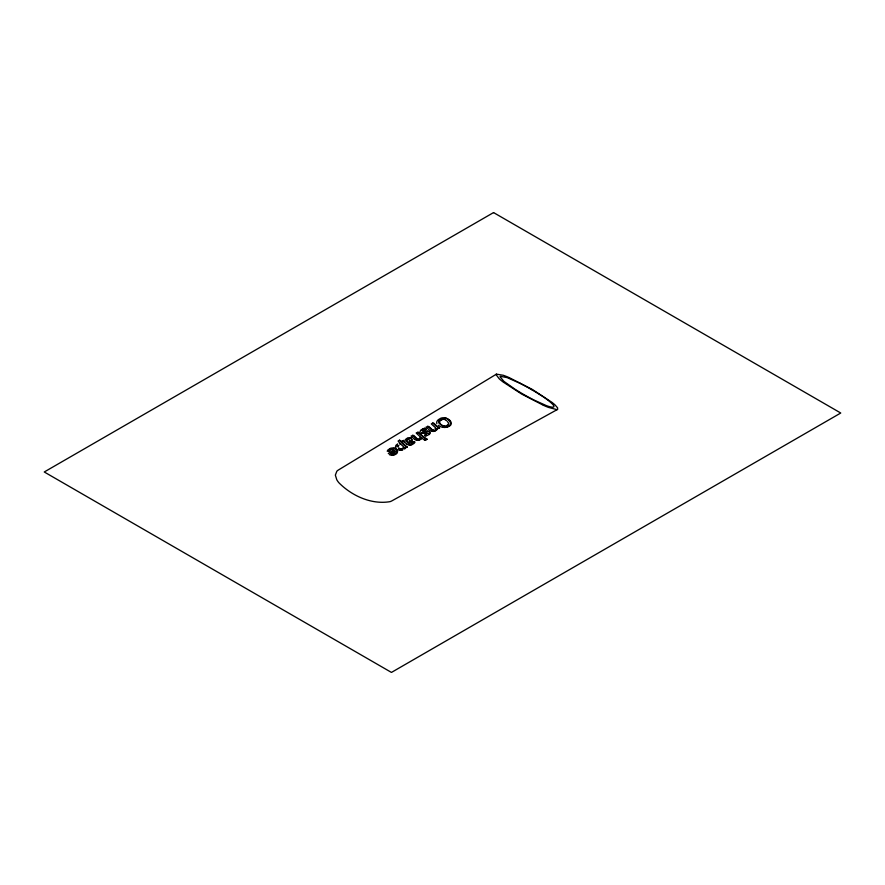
<?xml version="1.0" encoding="UTF-8"?>
<svg xmlns="http://www.w3.org/2000/svg" width="885" height="885" viewBox="0 0 885 885"><rect width="100%" height="100%" fill="white"/><g stroke="black" fill="none" stroke-linecap="round" stroke-linejoin="round"><path stroke-width="1.33" d="M396.502 451.992L396.535 451.262A7.567 4.37 0 0 0 395.949 449.845L394.854 448.772A3.617 2.091 0 0 0 393.305 448.075L394.445 448.308M397.52 452.036L397.575 451.405A7.102 4.104 0 0 0 397.011 449.956L395.949 448.927M405.308 439.956L405.341 439.889A6.582 3.794 0 0 1 406.425 438.728L407.089 438.274M403.383 447.633L403.294 447.766A4.713 2.721 0 0 1 403.151 447.943M387.707 450.144L390.086 448.496M449.348 425.475L449.326 425.497A6.283 3.628 0 0 1 448.872 425.84L448.496 426.083M450.133 425.497L450.022 425.585A6.25 3.606 0 0 1 449.735 425.807L449.337 426.061M440.697 420.441L441.715 419.778M439.602 420.143L440.597 419.49M420.065 439.259L420.22 439.137A5.73 3.308 0 0 0 421.028 438.075M420.983 439.347L421.183 439.192A5.819 3.363 0 0 0 421.979 438.175L424.723 440.232L427.046 439.325L424.723 440.232M447.467 425.121L446.648 425.574A3.695 2.135 0 0 1 442.633 425.829L442.555 425.74A5.896 3.407 0 0 1 441.604 425.331L440.409 424.557M429.07 434.59L428.428 434.966M426.78 434.037L426.902 433.949A1.958 1.128 0 0 0 427.577 433.064M423.838 430.287L423.661 430.409A2.909 1.681 0 0 0 423.373 430.608M395.883 454.193L396.436 453.795A6.162 3.562 0 0 0 397.31 452.689M413.24 443.949L413.815 443.54A7.888 4.547 0 0 0 414.191 443.208L414.512 442.854A8.54 4.934 0 0 0 414.777 442.511M397.708 443.883L396.38 444.901A6.483 3.739 0 0 0 395.584 447.113M434.878 430.552L435.188 430.353A4.657 2.688 0 0 0 435.387 430.198L435.508 430.099A4.48 2.589 0 0 0 436.272 428.893M557.561 409.401L557.638 407.897L555.183 405.076A57.06 32.944 0 0 0 554.209 404.202A81.276 46.927 0 0 0 551.864 402.288L532.25 389.4L509.14 377.585A73.355 42.347 0 0 0 503.277 375.273L496.419 374.145L338.358 470.023A9.824 5.675 0 0 0 336.864 471.207L335.349 475.101L336.787 479.747A42.491 24.537 0 0 0 338.878 482.745C351.787 495.821 371.49 504.859 390.031 501.651A9.857 5.686 0 0 0 391.922 500.844L557.561 409.401A1.405 0.808 0 0 1 556.742 409.589L548.39 407.377A96.509 55.722 0 0 1 543.379 405.286M401.381 441.294L399.544 440.188L398.106 441.051L399.832 443.164M418.826 432.367L416.171 432.975A63.831 36.849 0 0 0 417.311 434.126L420.231 436.759M431.836 429.291L428.749 426.448L426.083 427.046L429.734 430.387M437.29 428.539L439.546 428.108L437.599 426.559A77.935 44.991 0 0 1 433.971 423.329L432.82 423.019L431.305 423.926L435.531 427.698M417.034 438.584L413.726 435.42L411.082 436.017L414.611 439.391M388.294 453.507L393.759 449.89M394.876 451.383L390.263 453.363L394.655 450.974M404.821 447.843L407.343 447.113A65.7 37.933 0 0 1 401.336 441.305M437.577 428.628L439.546 428.108M407.343 447.113L404.91 447.932M448.43 426.116L447.312 426.681M449.137 426.183L448.142 426.681M402.763 440.863L403.372 440.564M402.808 448.219L402.52 448.385A5.387 3.109 0 0 1 402.221 448.529M422.41 429.114L420.983 430.099A6.35 3.662 0 0 0 420.696 430.387M393.836 453.529L393.759 453.574A2.555 1.471 0 0 1 392.387 454.027M435.464 430.818L436.427 430.187A4.403 2.544 0 0 0 437.201 429.004M411.724 444.204L412.864 443.485A7.832 4.525 0 0 0 413.35 443.02L413.472 442.887A8.64 4.989 0 0 0 413.804 442.445M412.476 444.358L411.802 444.646M411.525 444.303L410.894 444.58A3.308 1.903 0 0 1 409.124 444.945L409.512 444.956M422.72 428.959L423.417 428.661A6.184 3.573 0 0 1 424.125 428.417M435.11 430.995L434.535 431.205A2.677 1.549 0 0 1 432.876 431.404L431.924 431.272A3.208 1.858 0 0 1 430.519 430.851M434.192 430.906L433.849 431.039A2.821 1.626 0 0 1 431.913 431.305M419.944 439.933L419.468 440.11A2.832 1.637 0 0 1 417.786 440.321L416.923 440.232M407.731 442.179L405.949 441.128L407.874 442.113M447.356 426.659L447.39 426.647A5.653 3.263 0 0 1 443.429 427.389M409.434 442.976L408.085 443.142M418.848 439.933L418.505 440.055A2.81 1.626 0 0 1 416.813 440.232A3.617 2.091 0 0 1 414.656 439.38M411.824 444.635L411.846 444.635A3.363 1.947 0 0 1 410.109 445.011M427.444 435.376L426.127 435.774M426.426 435.32L425.11 435.708L426.028 435.796M425.032 433.019L426.714 432.621M424.468 428.329C426.747 428.052 426.537 430.331 425.11 429.833A4.691 2.71 0 0 0 424.424 430.022M424.999 433.03L424.313 433.163A2.799 1.615 0 0 1 422.764 433.219L421.791 433.019A2.744 1.582 0 0 0 423.107 432.986M425.486 431.349L424.037 431.681A2.511 1.449 0 0 1 422.565 431.791M424.125 429.535L426.305 429.623M423.284 432.975L425.685 432.455A1.925 1.117 0 0 1 426.493 432.389M392.641 448.02L392.221 448.009A3.628 2.091 0 0 0 390.13 448.518M399.788 450.144L400.606 450.188M427.632 431.249L428.628 431.415M389.312 451.527L387.154 451.096M407.587 438.053A2.423 1.394 0 0 1 409.755 437.743L410.928 438.042M404.091 441.681L402.553 441.029M414.888 441.903L413.317 441.67M414.302 441.759L412.886 441.56M445.387 418.052L446.405 418.45A8.629 4.978 0 0 1 447.412 419.003L449.082 420.331M445.432 419.855L444.823 419.545A5.166 2.976 0 0 0 444.071 419.269L443.805 419.191A3.086 1.781 0 0 0 440.553 419.457M446.228 418.373L446.007 418.284A5.575 3.219 0 0 0 445.078 417.974M543.379 405.286L521.696 394.079L503.244 382.088A88.876 51.308 0 0 1 499.328 378.913L496.087 374.665A1.427 0.819 0 0 1 496.397 374.134M519.86 383.26L507.171 377.618L500.335 376.313A1.305 0.752 0 0 0 500.047 376.8L503.996 381.435L515.147 389.312A247.568 142.939 0 0 0 527.349 396.513A209.026 120.681 0 0 0 534.241 400.153L546.145 405.518A41.794 24.127 0 0 0 548.567 406.37C563.557 410.74 542.947 396.226 540.481 395.064A233.209 134.642 0 0 0 533.5 390.739L532.272 390.019M432.367 429.988A2.865 1.659 0 0 1 431.471 429.568L431.449 429.579M431.382 429.535L427.588 426.15M432.311 429.645L432.455 429.734A3.463 2.002 0 0 0 432.92 429.977M441.869 425.065L442.544 425.464A4.879 2.81 0 0 0 444.292 426.072M406.89 444.193L407.454 444.513A2.843 1.637 0 0 0 408.87 444.923M446.018 420.22L446.914 420.917M438.628 428.008L436.991 426.714A82.205 47.458 0 0 1 432.809 423.019M416.016 438.451L412.554 435.132M438.451 425.342L439.458 426.072A6.925 3.994 0 0 0 443.142 427.366M421.979 438.175L421.127 437.5M406.613 443.993L404.323 441.836M399.312 448.197L399.334 448.219A3.728 2.157 0 0 0 400.706 448.972M403.704 446.914L400.474 443.861M450.022 420.486L448.507 419.258A6.969 4.027 0 0 0 446.438 418.306M399.544 440.188L400.839 441.814A71.154 41.075 0 0 0 406.403 447.058M395.927 447.965L395.916 447.943A6.095 3.518 0 0 1 395.717 447.556M425.077 435.708L424.8 434.59A3.573 2.058 0 0 0 426.271 434.292M425.176 429.336L424.866 428.24M519.871 383.26A227.921 131.588 0 0 1 532.261 390.031M433.451 429.933A1.659 0.951 0 0 1 432.533 430.022M435.475 428.196A4.724 2.721 0 0 1 434.867 429.125M410.297 443.518A1.626 0.94 0 0 1 408.383 443.429M412.41 441.98A5.089 2.943 0 0 1 411.602 442.821M403.792 441.471A1.283 0.741 0 0 1 404.246 441.814M430.154 432.212A3.595 2.069 0 0 1 429.911 433.805M428.838 431.449A2.024 1.173 0 0 1 429.347 431.626M426.061 431.249A2.932 1.693 0 0 1 427.555 431.238M401.58 448.772A2.334 1.35 0 0 1 400.219 448.972A3.418 1.98 0 0 1 398.372 448.109M397.221 446.726A4.248 2.456 0 0 1 397.155 446.35M397.188 445.996A4.337 2.5 0 0 1 397.586 445.255M399.566 443.982A2.71 1.56 0 0 1 400.02 443.872M427.101 439.303A83.732 48.343 0 0 1 418.782 432.389M426.282 439.314A87.084 50.279 0 0 1 417.609 432.101M420.154 437.256A5.133 2.965 0 0 1 419.623 438.186M418.915 438.65A2.035 1.173 0 0 1 417.377 439.026A1.881 1.084 0 0 1 416.525 438.761M409.678 440.287A4.624 2.666 0 0 1 409.025 441.361M406.27 440.144A4.392 2.533 0 0 1 406.635 439.69M407.731 439.037A1.637 0.94 0 0 1 408.328 438.86M403.505 440.531A1.449 0.841 0 0 1 404.124 440.343M411.237 438.13A1.991 1.151 0 0 1 411.636 438.329M412.465 439.602A7.146 4.126 0 0 1 410.673 442.201M447.478 421.769A5.244 3.02 0 0 1 447.777 425.165M439.701 423.871A6.25 3.606 0 0 1 439.38 420.065M436.836 423.539A8.352 4.823 0 0 1 438.506 419.59L440.564 418.339A4.702 2.71 0 0 1 445.133 417.897M449.857 420.552A8.607 4.967 0 0 1 450.376 425.541M448.075 426.681A5.753 3.319 0 0 1 444.126 427.444M399.544 450.133A3.551 2.047 0 0 1 397.841 449.602M402.741 449.934A3.584 2.069 0 0 1 400.706 450.222M405.275 448.053A4.525 2.611 0 0 1 404.666 448.949M394.467 448.286A3.396 1.958 0 0 1 395.938 448.927M395.274 454.459A4.292 2.478 0 0 1 392.741 455.244L391.69 455.155A4.248 2.445 0 0 0 394.334 454.403L395.44 453.784A6.106 3.518 0 0 0 396.303 452.644M391.17 455.155A3.12 1.803 0 0 1 389.289 454.525M392.498 449.182A3.418 1.969 0 0 1 393.736 449.901M389.577 451.073A6.029 3.485 0 0 1 389.953 450.653A6.084 3.518 0 0 1 390.407 450.266M391.402 449.68A2.898 1.67 0 0 1 392.453 449.348M394.765 451.129A3.938 2.268 0 0 1 394.964 451.826M394.81 452.567A3.927 2.268 0 0 1 394.588 452.921M392.365 454.016A1.958 1.128 0 0 1 391.646 453.706M391.369 453.95A1.969 1.139 0 0 1 390.584 453.596M421.669 432.997A1.825 1.051 0 0 1 421.26 432.865M420.242 432.09A3.717 2.146 0 0 1 420.784 430.42M408.87 439.27A2.356 1.361 0 0 1 409.246 439.148M407.421 440.376A4.348 2.511 0 0 1 407.797 439.933M441.825 419.733A3.009 1.737 0 0 1 443.982 419.269M440.686 424.07A6.04 3.485 0 0 1 440.509 420.386M421.88 430.729A2.135 1.228 0 0 1 422.565 430.165M423.284 429.756A4.425 2.555 0 0 1 423.904 429.579M388.415 450.863A5.985 3.451 0 0 1 389.223 450.045M390.219 449.458A2.81 1.626 0 0 1 391.281 449.137M411.37 439.414A7.113 4.115 0 0 1 409.523 442.146M409.733 437.776A1.958 1.128 0 0 1 410.496 438.097M448.872 420.408A8.938 5.155 0 0 1 449.646 425.519M398.294 446.77A4.182 2.412 0 0 1 398.903 445.332M429.004 433.727A4.868 2.81 0 0 1 428.672 434.092M429.137 432.09A3.363 1.947 0 0 1 429.236 433.34M427.82 431.294A2.179 1.261 0 0 1 428.34 431.482M401.934 449.845A3.606 2.08 0 0 1 400.042 450.166M404.29 447.998A4.469 2.578 0 0 1 403.704 448.905M493.553 212.577L44.25 471.982L391.447 672.423L840.75 413.018L493.553 212.577"/></g></svg>
